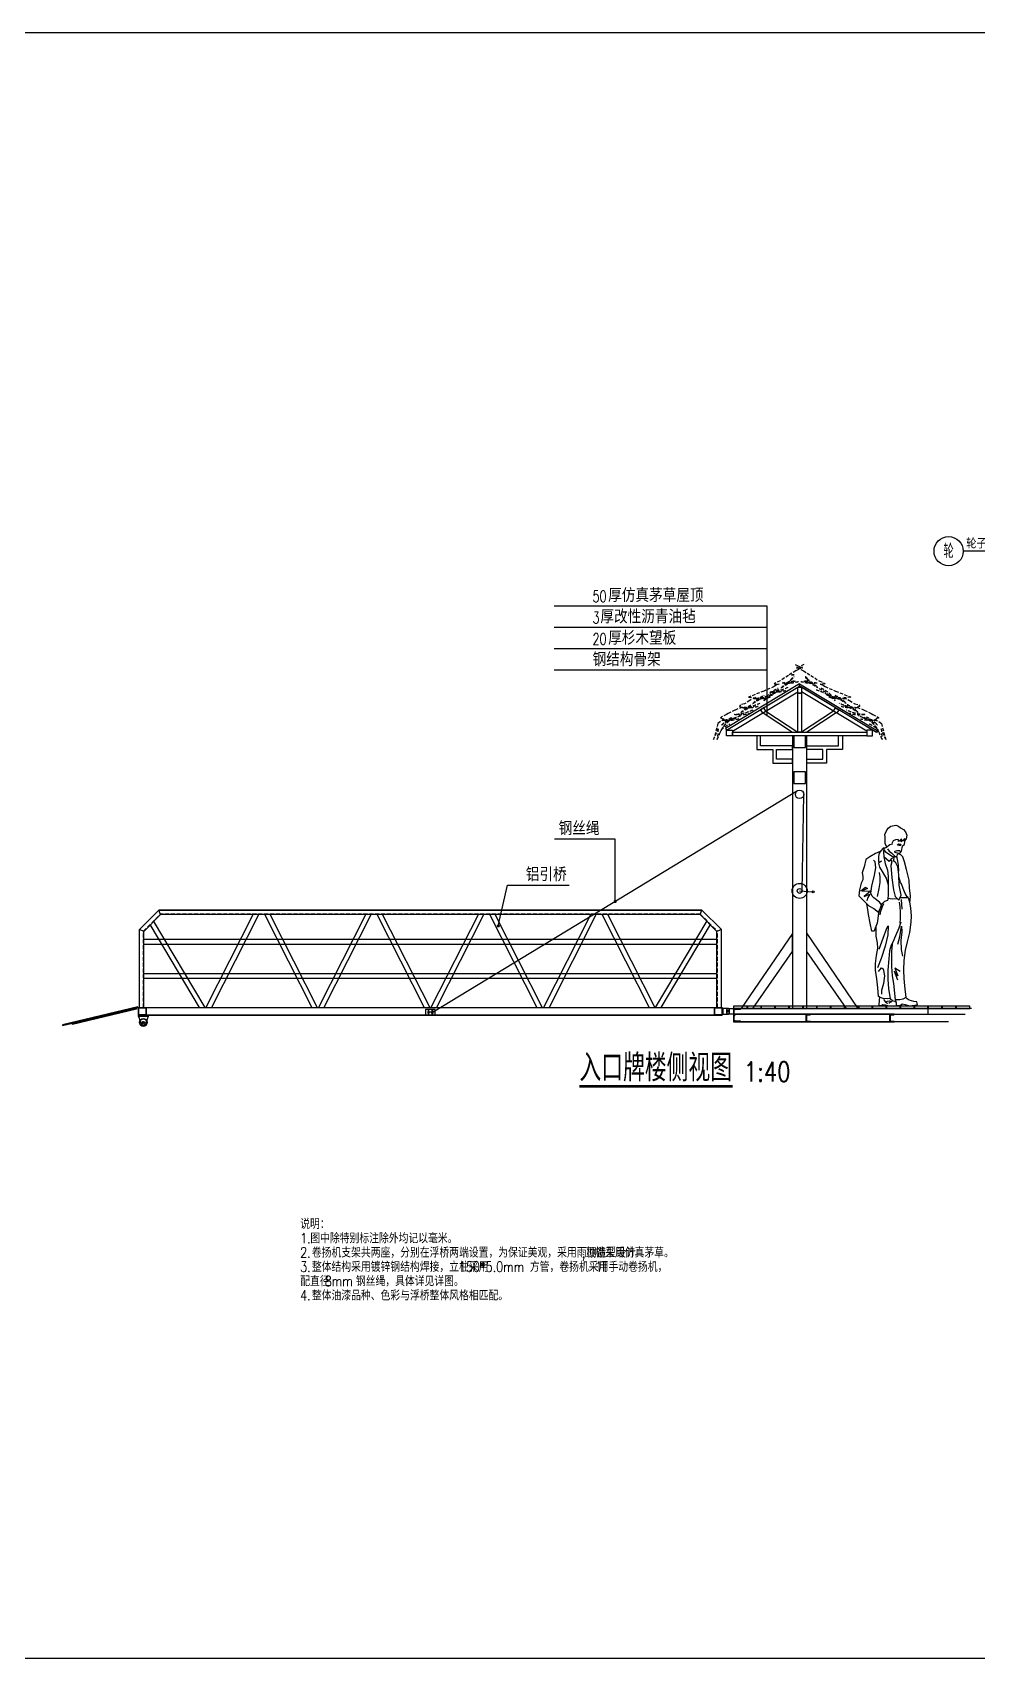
# Model space of a CAD drawing. Header units: millimetres. Extents: x -1471591 to 944464, y -468930 to 547002.
# Drawn here: x -796857 to -787146, y 126365 to 143079 of the extents above; entities that cross this region are included whole.
import ezdxf
from ezdxf.enums import TextEntityAlignment as Align

# ---------------------------------------------------------------- set-up
doc = ezdxf.new("R2010")
doc.units = ezdxf.units.MM
doc.header["$LTSCALE"] = 10
for name, pattern in [('BLTA11-LD-L-4001_Plot Plan for Seawater Intake System_20140729$0$key plan$0${ Wide Dash }', [12, 4, -2, 4, -2]), ('CENTER2', [28.575, 19.05, -3.175, 3.175, -3.175]), ('HIDDEN2', [4.7625, 3.175, -1.5875])]:
    doc.linetypes.add(name, pattern=pattern)
for name, color, linetype in [('0 COUTOUR-8', 15, 'HIDDEN2'), ('0 PAVE-HATCH-15', 15, 'Continuous'), ('DIM_IDEN', 3, 'Continuous'), ('DIM_LEAD', 3, 'Continuous'), ('DIM_SYMB', 3, 'Continuous'), ('PUB_TEXT', 7, 'Continuous'), ('W-STEEL_FRAME钢架', 3, 'Continuous'), ('W-WOOD_FLOOR木地板', 30, 'Continuous')]:
    doc.layers.add(name, color=color, linetype=linetype)
doc.styles.add('_TCH_DIM', font='SIMPLEX.shx', dxfattribs={"bigfont": 'hztxt.shx'})
doc.styles.add('_TCH_LABEL', font='COMPLEX', dxfattribs={"bigfont": 'GBCBIG'})
doc.styles.get("Standard").update_dxf_attribs({"font": 'simplex.shx', "width": 0.8, "bigfont": 'hztxt.shx'})

# ---------------------------------------------------------------- blocks, each defined once
blk = doc.blocks.new('*U1939')
at = {"layer": 'W-WOOD_FLOOR木地板'}
blk.add_lwpolyline([(-70, -11.5), (70, -11.5), (70, 11.5), (-70, 11.5)], close=True, dxfattribs=at)
blk = doc.blocks.new('*U1938')
at = {"color": 0, "linetype": 'ByBlock', "lineweight": -2}
for p in [(0, 0), (143, 0), (286, 0), (429, 0), (572, 0), (715, 0), (858, 0), (1001, 0), (1144, 0), (1287, 0), (1430, 0), (1573, 0), (1716, 0), (1859, 0), (2002, 0), (2145, 0), (2288, 0)]:
    blk.add_blockref('*U1939', p, dxfattribs=at)
blk = doc.blocks.new('滚轮支架 -left')
for p, q in [((-50, 10), (-22, 81)), ((50, 10), (22, 81))]:
    blk.add_line(p, q)
at = {"color": 3, "linetype": 'CENTER2'}
for p, q in [((-15, 70), (15, 70)), ((0, 85), (0, 55))]:
    blk.add_line(p, q, dxfattribs=at)
blk.add_lwpolyline([(-50, 10), (50, 10), (50, -5), (-50, -5)], close=True)
blk.add_circle((0, 70), 11)
blk.add_arc((0, 70), 25, 26.1956, 153.8044)
blk = doc.blocks.new('滚轮')
for radius in [40, 37, 9, 8]:
    blk.add_circle((0, 0), radius)
blk = doc.blocks.new('铝引桥')
at = {"color": 4}
for p, q in [((-2996, 450), (-2796, 650)), ((-2951, 431), (-2778, 605)), ((-2796, 650), (2784, 650)), ((2784, 650), (-2796, 650)), ((-2778, 605), (-2796, 650)), ((2765, 605), (-2778, 605)), ((2765, 605), (2784, 650)), ((2765, 605), (2939, 431)), ((2784, 650), (2984, 450)), ((-2996, -350), (-2996, 450)), ((-2951, 431), (-2996, 450)), ((-2951, -350), (-2951, 431)), ((2984, 450), (2939, 431)), ((2939, -350), (2939, 431)), ((2984, -350), (2984, 450))]:
    blk.add_line(p, q, dxfattribs=at)
at = {"color": 8, "linetype": 'BLTA11-LD-L-4001_Plot Plan for Seawater Intake System_20140729$0$key plan$0${ Wide Dash }'}
for p, q in [((-2955, 433), (-2779, 609)), ((2767, 609), (-2779, 609)), ((2767, 609), (2943, 433)), ((-2955, -350), (-2955, 433)), ((2943, -350), (2943, 433))]:
    blk.add_line(p, q, dxfattribs=at)
at = {"color": 0}
for p, q in [((-2380, -350), (-2886, 502)), ((-2322, -350), (-2850, 539)), ((-1826, 609), (-2313, -350)), ((-1770, 609), (-2257, -350)), ((-1712, 609), (-1225, -350)), ((-1656, 609), (-1169, -350)), ((-670, 609), (-1156, -350)), ((-613, 609), (-1100, -350)), ((-556, 609), (-69, -350)), ((-500, 609), (-13, -350)), ((487, 609), (0, -350)), ((543, 609), (56, -350)), ((601, 609), (1087, -350)), ((657, 609), (1144, -350)), ((1643, 609), (1156, -350)), ((1699, 609), (1213, -350)), ((1757, 609), (2244, -350)), ((1813, 609), (2300, -350)), ((2309, -350), (2837, 539)), ((2367, -350), (2873, 502)), ((-2951, 350), (2939, 350)), ((-2951, 300), (2939, 300)), ((-2951, 0), (2939, 0)), ((-2951, -50), (2939, -50))]:
    blk.add_line(p, q, dxfattribs=at)
at = {"color": 3}
for p, q in [((-3006, -350), (2994, -350)), ((-3006, -430), (-3006, -350)), ((-3006, -430), (2994, -430)), ((2994, -430), (2994, -350)), ((2994, -430), (2994, -379))]:
    blk.add_line(p, q, dxfattribs=at)
at = {"color": 1}
blk.add_line((-3006, -350), (-3006, -350), dxfattribs=at)
at = {"color": 3, "lineweight": 5}
for p, q in [((-3006, -430), (-3006, -350)), ((-2926, -430), (-2926, -350)), ((2914, -430), (2914, -350)), ((2994, -430), (2994, -350)), ((2994, -410), (2994, -350))]:
    blk.add_line(p, q, dxfattribs=at)
blk.add_lwpolyline([(-3788, -534), (-3787, -536, 0.414214), (-3786, -537), (-3011, -351, 0.416514), (-3010, -350), (-3011, -346, 0.411917), (-3012, -345), (-3787, -531)], format="xyb")
for points in [[(-3686, -513), (-3029, -355), (-3026, -368), (-3683, -526)], [(-56, -430), (44, -430), (44, -370), (-56, -370)], [(-30, -430), (-22, -430), (-22, -370), (-30, -370)], [(-30, -391), (-22, -391), (-22, -409), (-30, -409)], [(10, -430), (18, -430), (18, -370), (10, -370)], [(10, -391), (18, -391), (18, -409), (10, -409)], [(2994, -420), (2999, -420), (2999, -360), (2994, -360)], [(2999, -420), (3059, -420), (3069, -405), (3069, -375), (3059, -360), (2999, -360)], [(3109, -420), (3049, -420), (3039, -405), (3039, -375), (3049, -360), (3109, -360)]]:
    blk.add_lwpolyline(points, close=True)
blk.add_lwpolyline([(-3685, -518), (-3028, -360)])
at = {"color": 3}
for points in [[(-3006, -350), (2994, -350), (2994, -430), (-3006, -430)], [(-3006, -350), (-2926, -350), (-2926, -430), (-3006, -430)], [(-3002, -354), (-2930, -354), (-2930, -426), (-3002, -426)], [(2914, -350), (2994, -350), (2994, -430), (2914, -430)], [(2918, -354), (2990, -354), (2990, -426), (2918, -426)]]:
    blk.add_lwpolyline(points, close=True, dxfattribs=at)
at = {"color": 3, "lineweight": 5}
for points in [[(-3006, -350), (-2926, -350), (-2926, -430), (-3006, -430)], [(-3002, -354), (-2930, -354), (-2930, -426), (-3002, -426)], [(2994, -350), (2914, -350), (2914, -430), (2994, -430)], [(2990, -354), (2918, -354), (2918, -426), (2990, -426)]]:
    blk.add_lwpolyline(points, close=True, dxfattribs=at)
blk.add_circle((3054, -390), 9)
at = {"rotation": 180}
blk.add_blockref('滚轮支架 -left', (-2956, -435), dxfattribs=at)
blk.add_blockref('滚轮支架 -left', (-2956, -435), dxfattribs=at)
blk.add_blockref('滚轮', (-2956, -505))
blk = doc.blocks.new('A$C3D7816C9')
at = {"layer": '0 PAVE-HATCH-15'}
for points in [[(409, 1692), (410, 1704), (405, 1713), (379, 1709), (354, 1699), (341, 1673), (343, 1664), (320, 1659), (307, 1649), (290, 1633), (285, 1642), (273, 1671), (271, 1696), (271, 1740), (270, 1765), (287, 1801), (304, 1830), (331, 1849), (380, 1859), (410, 1849), (429, 1831), (460, 1816), (481, 1792), (493, 1756), (487, 1720), (467, 1695), (475, 1724), (453, 1701), (437, 1690), (441, 1718), (417, 1694)], [(407, 1596), (391, 1595), (372, 1589), (364, 1587), (382, 1579), (399, 1577), (412, 1574), (421, 1572), (428, 1580), (429, 1590), (420, 1595)]]:
    blk.add_lwpolyline(points, close=True, dxfattribs=at)
for points in [[(428, 1589), (440, 1591), (442, 1611), (445, 1632), (454, 1651), (471, 1661), (474, 1690), (476, 1710)], [(222, 1588), (173, 1569), (114, 1534), (72, 1506), (55, 1431), (36, 1370), (44, 1334), (42, 1299), (24, 1264), (7, 1195), (0, 1134), (67, 1067), (103, 1032), (156, 1004), (202, 966), (239, 1038), (215, 1070), (157, 1112), (138, 1130), (126, 1162), (135, 1232), (162, 1346), (175, 1420), (173, 1453), (170, 1483), (153, 1500)], [(277, 1627), (259, 1619), (254, 1585), (258, 1534), (272, 1466), (296, 1399), (303, 1333), (302, 1269), (303, 1207), (303, 1144), (298, 1103), (296, 1086), (266, 1076), (243, 1054), (233, 1049), (205, 958), (198, 902), (190, 854), (170, 803), (159, 769), (136, 769), (118, 854), (101, 943), (93, 993), (86, 1030), (85, 1049)], [(277, 1627), (250, 1622), (229, 1597), (210, 1574), (204, 1539), (203, 1484), (233, 1490), (203, 1469), (214, 1427), (240, 1383), (264, 1343), (281, 1314), (292, 1280), (298, 1260), (302, 1233)], [(257, 1605), (272, 1589), (307, 1565), (343, 1542), (369, 1533), (363, 1530), (334, 1513), (314, 1488), (286, 1510), (258, 1536)], [(277, 1627), (290, 1633)], [(295, 1617), (312, 1593), (340, 1571), (369, 1545), (381, 1535), (394, 1545), (400, 1560), (404, 1565), (409, 1574)], [(330, 1506), (340, 1484), (329, 1444), (341, 1318), (359, 1195), (373, 1127), (412, 1089), (435, 1140), (416, 1243), (412, 1350), (403, 1431), (383, 1472), (357, 1492), (364, 1518), (354, 1525)], [(331, 1509), (330, 1506)], [(389, 1541), (400, 1489), (404, 1449), (408, 1386)], [(395, 1656), (409, 1667), (429, 1665), (435, 1657), (431, 1650), (410, 1651), (424, 1655), (422, 1651)], [(524, 1067), (530, 1085), (531, 1134), (523, 1212), (517, 1295), (491, 1406), (469, 1484), (455, 1535), (432, 1555), (406, 1568)], [(210, 1372), (217, 1330), (218, 1272), (206, 1210), (188, 1127)], [(22, 1185), (70, 1222), (92, 1208), (37, 1185), (120, 1183), (57, 1128), (80, 1136), (116, 1150), (89, 1109), (85, 1081)], [(509, 1115), (499, 1125), (477, 1158), (458, 1208), (441, 1258), (431, 1272), (413, 1329)], [(256, 1051), (241, 1022), (221, 963), (216, 938)], [(304, 1111), (343, 1104), (385, 1107), (392, 1108)], [(424, 1115), (435, 1117), (474, 1118), (509, 1115), (523, 1071), (533, 1007), (540, 929), (536, 864), (522, 756), (497, 661), (477, 575), (465, 470), (461, 369), (464, 283), (472, 210), (485, 90), (453, 70), (421, 66), (378, 66), (361, 232), (348, 311), (340, 406), (340, 482), (341, 563), (348, 633), (352, 659)], [(415, 1069), (421, 1022), (426, 966), (427, 900), (421, 852)], [(437, 1095), (442, 996)], [(434, 862), (411, 803), (379, 721), (352, 659), (332, 626), (315, 567), (308, 487), (298, 368), (298, 276), (306, 178), (324, 79), (300, 76), (252, 77), (220, 87), (205, 99), (196, 188), (187, 282), (174, 371), (173, 439), (182, 521), (196, 595), (192, 651), (180, 718), (181, 764), (181, 826)], [(210, 584), (252, 699), (289, 803), (304, 827), (301, 732), (273, 615), (230, 491), (193, 393)], [(402, 636), (421, 712), (441, 822), (443, 765), (433, 673), (438, 583), (451, 515)], [(204, 355), (233, 395), (253, 383), (264, 312), (254, 234), (234, 161), (233, 123)], [(425, 356), (370, 391), (401, 313), (363, 359), (399, 271)], [(215, 91), (210, 66), (206, 6), (241, 8), (249, 16), (272, 12), (307, 3), (360, 0), (383, 2), (389, 7), (389, 35), (372, 49), (347, 56), (327, 70), (317, 78)], [(254, 69), (273, 49), (295, 26)], [(282, 44), (297, 51), (318, 56), (341, 43), (325, 39), (310, 28)], [(378, 69), (381, 41)], [(389, 7), (426, 7), (445, 25), (478, 16), (523, 2), (577, 10), (603, 18), (597, 43), (568, 49), (519, 60), (498, 76), (484, 90)]]:
    blk.add_lwpolyline(points, dxfattribs=at)

msp = doc.modelspace()

# ---------------------------------------------------------------- linework, layer by layer
for p, q in [((-788948.6, 134253.8), (-788929.5, 135247.3)), ((-788973.5, 134255.3), (-788834.5, 134246.6))]:
    msp.add_line(p, q)
at = {"color": 2}
msp.add_lwpolyline([(-808791.4, 143079), (-751923.5, 143079), (-751923.5, 126365.4), (-808791.4, 126365.4)], close=True, dxfattribs=at)
for points in [[(-789414.5, 135848.1), (-789414.5, 135708.1), (-789250.5, 135708.1), (-789250.5, 135568.1), (-789048.5, 135568.1), (-789048.5, 135608.1), (-789210.5, 135608.1), (-789210.5, 135708.1), (-789048.5, 135708.1), (-789048.5, 135748.1), (-789374.5, 135748.1), (-789374.5, 135848.1)], [(-788532.5, 135848.1), (-788532.5, 135708.1), (-788696.5, 135708.1), (-788696.5, 135568.1), (-788898.5, 135568.1), (-788898.5, 135608.1), (-788736.5, 135608.1), (-788736.5, 135708.1), (-788898.5, 135708.1), (-788898.5, 135748.1), (-788572.5, 135748.1), (-788572.5, 135848.1)], [(-788996.4, 135285.7), (-792740.5, 133008.1), (-792798.5, 133007.5)], [(-787208.9, 133048.1), (-789653.5, 133048.1), (-789653.5, 132908.1)], [(-787445.3, 132908.1), (-789653.5, 132908.1)]]:
    msp.add_lwpolyline(points)
for points in [[(-789048.5, 133048.1), (-788898.5, 133048.1), (-788898.5, 135848.1), (-789048.5, 135848.1)], [(-789033.5, 135728.1), (-788913.5, 135728.1), (-788913.5, 135848.1), (-789033.5, 135848.1)], [(-789033.5, 135358.1), (-788913.5, 135358.1), (-788913.5, 135478.1), (-789033.5, 135478.1)], [(-789048.5, 133817.9), (-789573.5, 133048.1), (-789454.3, 133048.1), (-789048.5, 133634.3)], [(-788898.5, 133817.9), (-788374.4, 133048.1), (-788493.6, 133048.1), (-788898.5, 133634.3)], [(-787653.5, 132988.1), (-787653.5, 133048.1), (-789653.5, 133048.1), (-789653.5, 132988.1)]]:
    msp.add_lwpolyline(points, close=True)
for centre, radius in [((-788973.6, 135248.1), 44), ((-788973.5, 134255.3), 77.6), ((-788973.5, 134255.3), 25), ((-788834.5, 134246.6), 10)]:
    msp.add_circle(centre, radius)
at = {"layer": '0 COUTOUR-8'}
for points in [[(-788929.2, 136581.3), (-789005, 136544.7), (-788942.7, 136554.2), (-789011.9, 136517.7), (-789089.2, 136470.6), (-789174.8, 136413.8), (-789234.5, 136385.6), (-789185, 136380.4), (-789209.7, 136374.8), (-789234.9, 136356.6), (-789342.3, 136308.6), (-789499.3, 136246.8), (-789449.7, 136240.3), (-789427.1, 136242), (-789486.8, 136213.7), (-789539.6, 136177.2), (-789580.5, 136168), (-789590.7, 136152.1), (-789563.7, 136144), (-789638.3, 136113.5), (-789707.7, 136079.5), (-789724.7, 136069.3), (-789787.8, 136035.8), (-789747.8, 136022.3), (-789813.8, 135977.3), (-789858.5, 135810.4), (-789811, 135920.8), (-789820.9, 135813.1), (-789792.6, 135875.6), (-789779.7, 135905.5), (-789751.5, 135951.6)], [(-789017.9, 136581.3), (-788942, 136544.7), (-789004.3, 136554.2), (-788935.1, 136517.7), (-788857.9, 136470.6), (-788772.3, 136413.8), (-788712.6, 136385.6), (-788762.1, 136380.4), (-788737.3, 136374.8), (-788712.2, 136356.6), (-788604.7, 136308.6), (-788447.8, 136246.8), (-788497.4, 136240.3), (-788520, 136242), (-788460.3, 136213.7), (-788407.5, 136177.2), (-788366.5, 136168), (-788356.3, 136152.1), (-788383.4, 136144), (-788308.7, 136113.5), (-788239.3, 136079.5), (-788222.4, 136069.3), (-788159.3, 136035.8), (-788199.3, 136022.3), (-788133.2, 135977.3), (-788088.5, 135810.4), (-788136, 135920.8), (-788126.1, 135813.1), (-788154.4, 135875.6), (-788167.4, 135905.5), (-788195.6, 135951.6)]]:
    msp.add_lwpolyline(points, dxfattribs=at)
at = {"layer": '0 COUTOUR-8', "extrusion": (0, 0, -1)}
for points in [[(789046.8, 136426.3, -0.1138637), (789161.9, 136342.1, 0.0899279), (789016.4, 136414.4, 0.0899279)], [(789030, 136413.1, 0.065578), (789153.8, 136391.7, -0.1167773), (788986.3, 136405.7)], [(789030, 136461, -0.0396655), (789065.8, 136425.7, 0.0236775), (789030, 136449.8, 0.0236775)], [(789030, 136477.2, 0.0144238), (789057.7, 136475.3, -0.0190952), (789030, 136472.2)], [(788917, 136413.1, -0.065578), (788793.2, 136391.7, 0.1167773), (788960.8, 136405.7)], [(788900.2, 136426.3, 0.1138637), (788785.2, 136342.1, -0.0899279), (788930.7, 136414.4, -0.0899279)], [(788917, 136461, 0.0396655), (788881.3, 136425.7, -0.0236775), (788917, 136449.8, -0.0236775)], [(789337.9, 136265.9, -0.1138637), (789452.9, 136181.7, 0.0899279), (789307.4, 136254, 0.0899279)], [(789258, 136277.4, 0.1010197), (789444.9, 136231.3, -0.1167773), (789277.3, 136245.3, -0.469908)], [(789194.5, 136340.2, -0.1653825), (789338.4, 136210.2, 0.1113716), (789250.5, 136272.1, -1.0944703)], [(789174.3, 136335, -0.1138637), (789289.4, 136250.8, 0.0899279), (789143.9, 136323.1, 0.0899279)], [(789094.5, 136346.4, 0.1010197), (789281.3, 136300.4, -0.1167773), (789113.8, 136314.4, -0.469908)], [(788772.7, 136335, 0.1138637), (788657.7, 136250.8, -0.0899279), (788803.2, 136323.1, -0.0899279)], [(788752.6, 136340.2, 0.1653825), (788608.7, 136210.2, -0.1113716), (788696.6, 136272.1, 1.0944703)], [(788689, 136277.4, -0.1010197), (788502.2, 136231.3, 0.1167773), (788669.7, 136245.3, 0.469908)], [(788609.2, 136265.9, 0.1138637), (788494.1, 136181.7, -0.0899279), (788639.7, 136254, -0.0899279)], [(789579.6, 136055.5, 0.1010197), (789766.4, 136009.4, -0.1167773), (789598.9, 136023.5, -0.469908)], [(789455.6, 136113.6, 0.1010197), (789642.5, 136067.5, -0.1167773), (789474.9, 136081.5, -0.469908)], [(789460.9, 136172.4, -0.1138637), (789575.9, 136088.2, 0.0899279), (789430.4, 136160.5, 0.0899279)], [(789381, 136183.9, 0.1010197), (789567.9, 136137.8, -0.1167773), (789400.3, 136151.8, -0.469908)], [(788566, 136183.9, -0.1010197), (788379.2, 136137.8, 0.1167773), (788546.7, 136151.8, 0.469908)], [(788486.2, 136172.4, 0.1138637), (788371.1, 136088.2, -0.0899279), (788516.6, 136160.5, -0.0899279)], [(788491.4, 136113.6, -0.1010197), (788304.6, 136067.5, 0.1167773), (788472.1, 136081.5, 0.469908)], [(788367.5, 136055.5, -0.1010197), (788180.7, 136009.4, 0.1167773), (788348.2, 136023.5, 0.469908)], [(789633.3, 136040.5, -0.1653825), (789777.3, 135910.5, 0.1113716), (789689.4, 135972.4, -1.0944703)], [(789659.4, 136044.1, -0.1138637), (789774.5, 135959.9, 0.0899279), (789628.9, 136032.2, 0.0899279)], [(788287.7, 136044.1, 0.1138637), (788172.6, 135959.9, -0.0899279), (788318.1, 136032.2, -0.0899279)], [(788313.7, 136040.5, 0.1653825), (788169.8, 135910.5, -0.1113716), (788257.7, 135972.4, 1.0944703)]]:
    msp.add_lwpolyline(points, format="xyb", dxfattribs=at)
at = {"layer": 'DIM_IDEN'}
msp.add_line((-786969.4, 137747.6), (-787292.6, 137747.6), dxfattribs=at)
msp.add_circle((-787442.6, 137747.6), 150, dxfattribs=at)
at = {"layer": 'DIM_LEAD'}
for p, q in [((-790868.5, 134786.3), (-791492.3, 134786.3)), ((-790868.5, 134146.9), (-790868.5, 134786.3)), ((-792070, 133895.6), (-791976.9, 134313.1)), ((-791976.9, 134313.1), (-791341.6, 134313.1))]:
    msp.add_line(p, q, dxfattribs=at)
for points, const_width in [([(-790868.5, 134138.9, 1), (-790868.5, 134154.9, 1)], 16), ([(-792071.8, 133887.8, 1), (-792068.3, 133903.4, 1)], 16), ([(-789642.8, 132983.8, 1), (-789646.7, 132972.5, 1)], 12)]:
    msp.add_lwpolyline(points, format="xyb", close=True, dxfattribs=dict(at, const_width=const_width))
at = {"layer": 'DIM_SYMB'}
for p, q in [((-789306.4, 137182.7), (-791495.4, 137182.7)), ((-789306.4, 136523.3), (-789306.4, 137182.7)), ((-789306.4, 136962.9), (-791495.4, 136962.9)), ((-789306.4, 136743.1), (-791495.4, 136743.1)), ((-789306.4, 136523.3), (-791495.4, 136523.3)), ((-789306.4, 136055.3), (-789306.4, 136523.3))]:
    msp.add_line(p, q, dxfattribs=at)
at = {"layer": 'DIM_SYMB', "const_width": 28}
msp.add_lwpolyline([(-791236.8, 132245.5), (-789660.4, 132245.5)], dxfattribs=at)
at = {"layer": 'W-STEEL_FRAME钢架'}
for p, q in [((-789723.5, 135908.1), (-788993.5, 136348.1)), ((-789663.5, 135897.6), (-788993.5, 136301.4)), ((-788223.5, 135908.1), (-788953.5, 136348.1)), ((-788283.5, 135897.6), (-788953.5, 136301.4))]:
    msp.add_line(p, q, dxfattribs=at)
for points in [[(-788993.5, 136348.1), (-788953.5, 136348.1), (-788953.5, 136288.1), (-788993.5, 136288.1)], [(-788993.5, 136288.1), (-788953.5, 136288.1), (-788953.5, 135888.1), (-788993.5, 135888.1)], [(-789375.7, 136117.8), (-789355, 136083.5), (-789320.8, 136104.2), (-789341.4, 136138.5)], [(-788571.4, 136117.8), (-788592.1, 136083.5), (-788626.3, 136104.2), (-788605.7, 136138.5)], [(-789723.5, 135908.1), (-789663.5, 135908.1), (-789663.5, 135848.1), (-789723.5, 135848.1)], [(-788283.5, 135848.1), (-789663.5, 135848.1), (-789663.5, 135888.1), (-788283.5, 135888.1)], [(-788223.5, 135908.1), (-788283.5, 135908.1), (-788283.5, 135848.1), (-788223.5, 135848.1)]]:
    msp.add_lwpolyline(points, close=True, dxfattribs=at)
for points in [[(-789349.2, 136087), (-789048, 135888.1)], [(-789320.8, 136104.2), (-788993.5, 135888.1)], [(-788626.3, 136104.2), (-788953.5, 135888.1)], [(-788597.8, 136087), (-788899.1, 135888.1)]]:
    msp.add_lwpolyline(points, dxfattribs=at)
msp.add_lwpolyline([(-789578.3, 133048.1), (-789653.5, 133048.1), (-789653.5, 132908.1), (-789578.3, 132908.1), (-789578.3, 132911.9, 0.3988949), (-789583.3, 132917.1), (-789636.5, 132919.9, -0.3988949), (-789644.8, 132928.7), (-789644.8, 133027.6, -0.3988949), (-789636.5, 133036.3), (-789583.3, 133039.1, 0.3988949), (-789578.3, 133044.4)], format="xyb", close=True, dxfattribs=at)
at = {"layer": 'W-STEEL_FRAME钢架', "color": 5}
msp.add_lwpolyline([(-787208.9, 133048.1), (-789653.5, 133048.1), (-789653.5, 132988.1), (-787271.6, 132988.1)], dxfattribs=at)
at = {"layer": 'W-STEEL_FRAME钢架', "color": 1}
for points in [[(-789653.5, 132908.1), (-788905, 132908.1), (-788905, 132988.1), (-789653.5, 132988.1)], [(-788905, 132908.1), (-788045, 132908.1), (-788045, 132988.1), (-788905, 132988.1)]]:
    msp.add_lwpolyline(points, close=True, dxfattribs=at)
for points in [[(-788862, 132988.1), (-788905, 132988.1), (-788905, 132908.1), (-788862, 132908.1), (-788862, 132910.3, 0.3988949), (-788864.9, 132913.3), (-788895.3, 132914.9, -0.3988949), (-788900, 132919.9), (-788900, 132976.4, -0.3988949), (-788895.3, 132981.4), (-788864.9, 132983, 0.3988949), (-788862, 132986)], [(-788002, 132988.1), (-788045, 132988.1), (-788045, 132908.1), (-788002, 132908.1), (-788002, 132910.3, 0.3988949), (-788004.9, 132913.3), (-788035.3, 132914.9, -0.3988949), (-788040, 132919.9), (-788040, 132976.4, -0.3988949), (-788035.3, 132981.4), (-788004.9, 132983, 0.3988949), (-788002, 132986)]]:
    msp.add_lwpolyline(points, format="xyb", close=True, dxfattribs=at)
at = {"layer": 'W-WOOD_FLOOR木地板'}
for points in [[(-788973.5, 136383.5), (-789733.9, 135925.3), (-789723.5, 135908.1), (-788973.5, 136360.2)], [(-788973.5, 136383.5), (-788172.4, 135900.7), (-788182.7, 135883.5), (-788973.5, 136360.2)]]:
    msp.add_lwpolyline(points, close=True, dxfattribs=at)

# ---------------------------------------------------------------- block references
for name, p in [('A$C3D7816C9', (-788366.5, 133071.1)), ('铝引桥', (-792762.1, 133408.1)), ('*U1938', (-789583.5, 133059.6))]:
    msp.add_blockref(name, p)

# ---------------------------------------------------------------- texts
at = {"layer": 'PUB_TEXT', "color": 7, "style": '_TCH_DIM'}
for s, height, p in [('轮子', 105, (-787261.1, 137775)), ('厚仿真茅草屋顶', 140, (-790941.2, 137224.7)), ('厚改性沥青油毡', 140, (-791021.2, 137004.9)), ('厚杉木望板', 140, (-790941.2, 136785.1)), ('钢结构骨架', 140, (-791101.2, 136565.3)), ('钢丝绳', 140, (-791450.3, 134828.3)), ('铝引桥', 140, (-791787.1, 134355.1))]:
    msp.add_text(s, height=height, dxfattribs=at).set_placement(p)
at = {"layer": 'PUB_TEXT', "color": 7, "style": '_TCH_LABEL', "width": 1.20395}
msp.add_text('轮', height=145.4, dxfattribs=at).set_placement((-787495.6, 137674.9), (-787389.5, 137674.9), align=Align.FIT)
at = {"layer": 'PUB_TEXT', "color": 7, "style": '_TCH_DIM', "width": 0.705882}
for s, p in [('50', (-791101.2, 137224.7)), ('3', (-791101.2, 137004.9)), ('20', (-791101.2, 136785.1))]:
    msp.add_text(s, height=119, dxfattribs=at).set_placement(p)
at = {"layer": 'PUB_TEXT', "color": 7, "width": 0.8}
for s, height, p in [('入口牌楼侧视图', 280, (-791236.8, 132297.1)), ('1:40', 200, (-789548.4, 132297.1))]:
    msp.add_text(s, height=height, dxfattribs=at).set_placement(p)
at = {"layer": 'PUB_TEXT', "width": 0.8}
for s, p in [('说明：', (-794105.8, 130780.4)), ('1.', (-794105.8, 130633.4)), ('图中除特别标注除外均记以毫米。', (-794001.8, 130633.4)), ('2.', (-794105.8, 130486.4)), ('卷扬机支架共两座，分别在浮桥两端设置，为保证美观，采用雨棚造型设计', (-793985.8, 130486.4)), ('顶棚采用仿真茅草。', (-791173.8, 130486.4)), ('3.', (-794105.8, 130339.4)), ('整体结构采用镀锌钢结构焊接，立柱采用', (-793985.8, 130339.4)), ('150*5.0mm', (-792473.8, 130339.4)), ('方管，卷扬机采用', (-791745.8, 130339.4)), (',', (-791213.8, 130486.4)), ('1T', (-791073.8, 130339.4)), ('手动卷扬机，', (-790937.8, 130339.4)), ('配直径', (-794105.8, 130192.4)), ('8mm', (-793853.8, 130192.4)), ('钢丝绳，具体详见详图。', (-793533.8, 130192.4)), ('4.', (-794105.8, 130045.4)), ('整体油漆品种、色彩与浮桥整体风格相匹配。', (-793985.8, 130045.4))]:
    msp.add_text(s, height=105, dxfattribs=at).set_placement(p)

doc.saveas('drawing.dxf')
